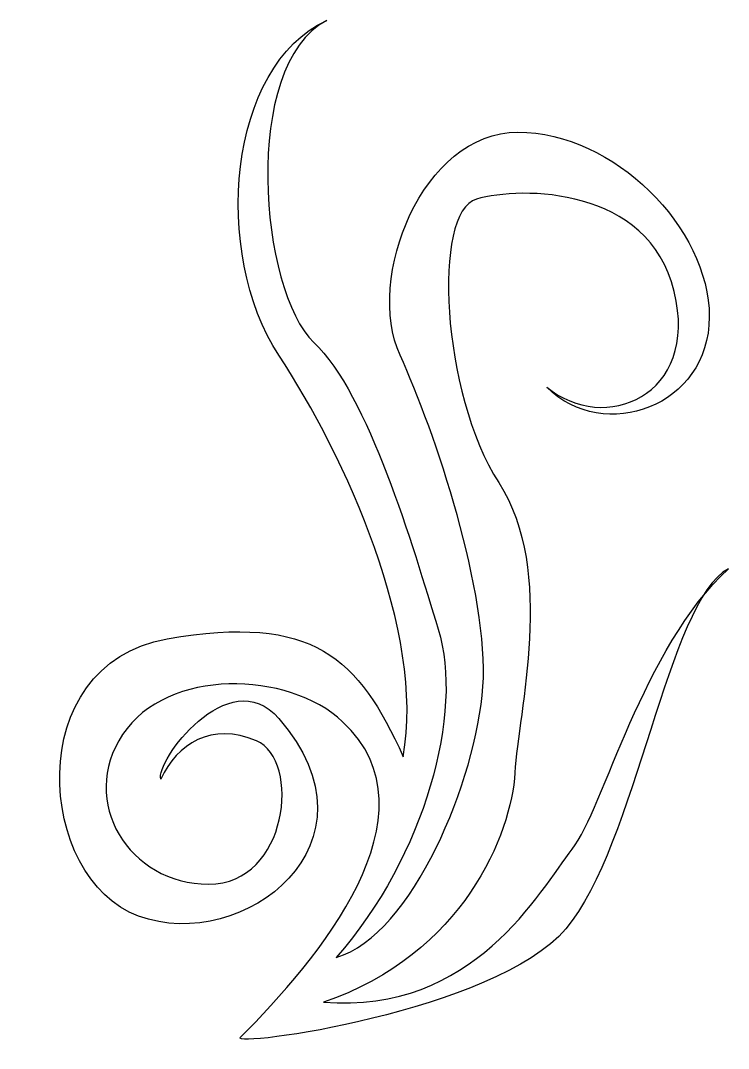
# Model space of a CAD drawing. Header units: centimetres. Extents: x -6.6 to 6, y -9.2 to 9.1.
import ezdxf

# ---------------------------------------------------------------- set-up
doc = ezdxf.new("R2010")
doc.units = ezdxf.units.CM
doc.header["$MEASUREMENT"] = 0
doc.layers.add('Camada 1', color=7, linetype='Continuous')

msp = doc.modelspace()

# ---------------------------------------------------------------- linework, layer by layer
at = {"layer": 'Camada 1'}
msp.add_open_spline([(-2.73129, -9.035), (-2.93214, -9.23587), (1.8087, -8.58074), (3.05774, -7.10486), (3.05774, -7.10486), (4.30681, -5.62968), (4.87347, -1.25995), (5.95226, -0.69194), (5.95226, -0.69194), (4.41987, -2.1113), (3.73881, -4.94861), (3.17146, -5.68685), (3.17146, -5.68685), (2.60414, -6.42382), (1.41227, -8.63727), (-1.25544, -8.41113), (-1.25544, -8.41113), (1.24202, -7.55978), (2.09334, -5.40287), (2.14988, -4.32475), (2.14988, -4.32475), (2.20642, -3.24596), (2.88749, -0.74914), (1.8659, 0.84045), (1.8659, 0.84045), (0.84429, 2.43004), (0.67403, 5.66444), (1.46881, 5.89124), (1.46881, 5.89124), (2.26362, 6.1187), (4.53425, 6.1187), (4.98787, 4.2458), (4.98787, 4.2458), (5.44147, 2.37287), (3.7388, 1.6918), (2.71722, 2.54313), (2.71722, 2.54313), (3.7388, 1.52152), (5.61174, 2.20258), (5.61174, 3.79218), (5.61174, 3.79218), (5.61174, 5.38045), (3.90907, 7.08309), (2.20642, 7.08309), (2.20642, 7.08309), (0.50377, 7.08309), (-0.51784, 4.47324), (0.10671, 3.11111), (0.10671, 3.11111), (0.73123, 1.74898), (1.6963, -1.14622), (1.58256, -2.79235), (1.58256, -2.79235), (1.46882, -4.43779), (0.33349, -7.21859), (-1.02861, -7.61565), (-1.02861, -7.61565), (0.56098, -5.79992), (1.24202, -3.24595), (0.78775, -1.77074), (0.78775, -1.77074), (0.33351, -0.29423), (-0.46064, 2.42936), (-1.42571, 3.3372), (-1.42571, 3.3372), (-2.39075, 4.24576), (-2.73129, 8.2756), (-1.19888, 9.07041), (-1.19888, 9.07041), (-2.95807, 8.27494), (-3.24207, 4.92682), (-2.0502, 3.11109), (-2.0502, 3.11109), (-0.85836, 1.29404), (0.56034, -1.82664), (0.16325, -4.04009), (0.16325, -4.04009), (-0.63087, -2.28154), (-1.42499, -1.48675), (-4.03619, -1.94102), (-4.03619, -1.94102), (-6.64736, -2.39462), (-6.36137, -6.21896), (-4.54699, -6.87873), (-4.54699, -6.87873), (-2.67406, -7.55979), (-0.12006, -5.57248), (-2.0502, -3.35903), (-2.0502, -3.35903), (-2.94875, -2.32946), (-4.26365, -4.15447), (-4.14993, -4.43782), (-4.14993, -4.43782), (-3.86593, -3.81396), (-3.24207, -3.41624), (-2.44726, -3.75676), (-2.44726, -3.75676), (-1.65245, -4.09728), (-1.87994, -6.31076), (-3.29858, -6.31076), (-3.29858, -6.31076), (-4.71722, -6.31076), (-5.62581, -4.83556), (-4.83103, -3.6437), (-4.83103, -3.6437), (-4.03625, -2.45184), (-1.88196, -2.51171), (-0.91491, -3.41624), (-0.91491, -3.41624), (0.84429, -5.06168), (-1.36917, -7.67288), (-2.73129, -9.035)], degree=3, knots=[0, 0, 0, 0, 0.03448276, 0.03448276, 0.03448276, 0.03448276, 0.06896552, 0.06896552, 0.06896552, 0.06896552, 0.10344828, 0.10344828, 0.10344828, 0.10344828, 0.13793103, 0.13793103, 0.13793103, 0.13793103, 0.17241379, 0.17241379, 0.17241379, 0.17241379, 0.20689655, 0.20689655, 0.20689655, 0.20689655, 0.24137931, 0.24137931, 0.24137931, 0.24137931, 0.27586207, 0.27586207, 0.27586207, 0.27586207, 0.31034483, 0.31034483, 0.31034483, 0.31034483, 0.34482759, 0.34482759, 0.34482759, 0.34482759, 0.37931034, 0.37931034, 0.37931034, 0.37931034, 0.4137931, 0.4137931, 0.4137931, 0.4137931, 0.44827586, 0.44827586, 0.44827586, 0.44827586, 0.48275862, 0.48275862, 0.48275862, 0.48275862, 0.51724138, 0.51724138, 0.51724138, 0.51724138, 0.55172414, 0.55172414, 0.55172414, 0.55172414, 0.5862069, 0.5862069, 0.5862069, 0.5862069, 0.62068966, 0.62068966, 0.62068966, 0.62068966, 0.65517241, 0.65517241, 0.65517241, 0.65517241, 0.68965517, 0.68965517, 0.68965517, 0.68965517, 0.72413793, 0.72413793, 0.72413793, 0.72413793, 0.75862069, 0.75862069, 0.75862069, 0.75862069, 0.79310345, 0.79310345, 0.79310345, 0.79310345, 0.82758621, 0.82758621, 0.82758621, 0.82758621, 0.86206897, 0.86206897, 0.86206897, 0.86206897, 0.89655172, 0.89655172, 0.89655172, 0.89655172, 0.93103448, 0.93103448, 0.93103448, 0.93103448, 1, 1, 1, 1], dxfattribs=at)

doc.saveas('drawing.dxf')
